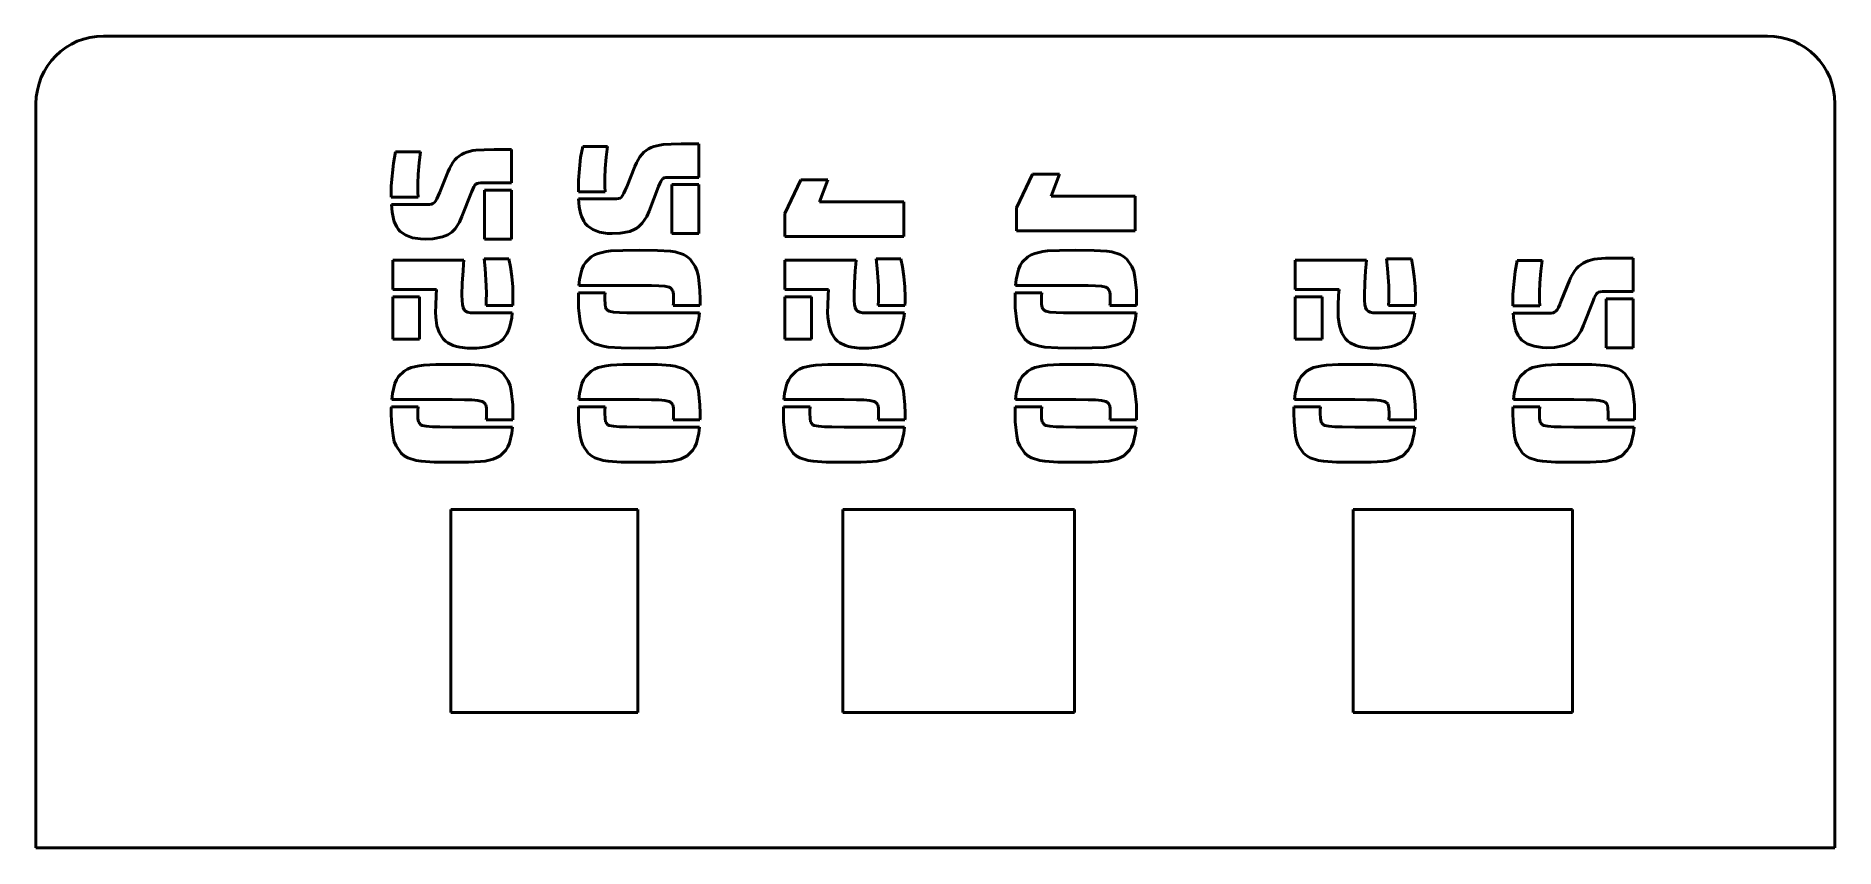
# Model space of a CAD drawing. Header units: millimetres. Extents: x 0 to 266, y 0 to 120.
import ezdxf

# ---------------------------------------------------------------- set-up
doc = ezdxf.new("R2010")
doc.units = ezdxf.units.MM
doc.layers.get('0').update_dxf_attribs({"lineweight": 50})

msp = doc.modelspace()

# ---------------------------------------------------------------- linework, layer by layer
for p, q in [((10, 120), (256.04, 120)), ((0, 0), (0, 110)), ((266.04, 110), (266.04, 0)), ((91.36, 103.66), (92.24, 103.88)), ((92.24, 103.88), (92.74, 103.95)), ((92.74, 103.95), (93.92, 104.02)), ((93.92, 104.02), (95.42, 104.05)), ((95.42, 104.05), (98, 104.05)), ((98, 104.05), (98, 99.11)), ((52.55, 97.88), (52.87, 101.23)), ((52.87, 101.23), (53.18, 102.87)), ((53.18, 102.87), (56.86, 102.87)), ((56.66, 101.28), (56.51, 99.59)), ((56.86, 102.87), (56.66, 101.28)), ((61.14, 100.44), (61.66, 101.33)), ((61.66, 101.33), (61.94, 101.68)), ((61.94, 101.68), (62.24, 101.99)), ((62.24, 101.99), (62.93, 102.49)), ((62.93, 102.49), (63.31, 102.69)), ((63.31, 102.69), (63.7, 102.84)), ((63.7, 102.84), (64.58, 103.06)), ((64.58, 103.06), (65.07, 103.13)), ((65.07, 103.13), (66.26, 103.2)), ((66.26, 103.2), (67.76, 103.23)), ((67.76, 103.23), (70.34, 103.23)), ((70.34, 103.23), (70.34, 98.29)), ((80.22, 98.7), (80.54, 102.05)), ((80.54, 102.05), (80.85, 103.69)), ((80.85, 103.69), (84.53, 103.69)), ((84.32, 102.1), (84.17, 100.41)), ((84.53, 103.69), (84.32, 102.1)), ((88.57, 100.72), (88.8, 101.26)), ((88.8, 101.26), (89.32, 102.14)), ((89.32, 102.14), (89.6, 102.5)), ((89.6, 102.5), (89.91, 102.81)), ((89.91, 102.81), (90.59, 103.31)), ((90.59, 103.31), (90.97, 103.51)), ((90.97, 103.51), (91.36, 103.66)), ((56.51, 99.59), (56.46, 98.19)), ((59.7, 96.91), (60.9, 99.9)), ((60.9, 99.9), (61.14, 100.44)), ((80.21, 96.99), (80.22, 98.7)), ((84.17, 100.41), (84.12, 99.01)), ((84.12, 99.01), (84.14, 97.74)), ((87.37, 97.73), (88.57, 100.72)), ((92.4, 98.51), (92.24, 98.18)), ((92.56, 98.76), (92.4, 98.51)), ((92.71, 98.93), (92.56, 98.76)), ((92.89, 99.03), (92.71, 98.93)), ((93.12, 99.09), (92.89, 99.03)), ((93.46, 99.11), (93.12, 99.09)), ((93.96, 99.11), (93.46, 99.11)), ((98, 99.11), (93.96, 99.11)), ((110.73, 93.79), (113.11, 98.75)), ((113.11, 98.75), (117.1, 98.75)), ((117.1, 98.75), (115.87, 95.5)), ((144.98, 94.61), (147.36, 99.57)), ((147.36, 99.57), (151.34, 99.57)), ((151.34, 99.57), (150.12, 96.32)), ((52.54, 96.17), (52.55, 97.88)), ((56.53, 96.17), (52.54, 96.17)), ((56.46, 98.19), (56.48, 96.92)), ((56.48, 96.92), (56.53, 96.17)), ((59.09, 95.6), (59.28, 95.94)), ((59.28, 95.94), (59.48, 96.39)), ((59.48, 96.39), (59.7, 96.91)), ((64.41, 96.94), (63, 93.31)), ((64.58, 97.36), (64.41, 96.94)), ((64.74, 97.69), (64.58, 97.36)), ((64.89, 97.94), (64.74, 97.69)), ((65.05, 98.11), (64.89, 97.94)), ((65.23, 98.22), (65.05, 98.11)), ((65.46, 98.27), (65.23, 98.22)), ((65.8, 98.29), (65.46, 98.27)), ((66.3, 98.29), (65.8, 98.29)), ((70.34, 98.29), (66.3, 98.29)), ((66.35, 89.98), (66.35, 97.22)), ((66.35, 97.22), (70.34, 97.22)), ((70.34, 97.22), (70.34, 89.98)), ((84.19, 96.99), (80.21, 96.99)), ((80.34, 94.77), (80.23, 95.92)), ((80.23, 95.92), (85.45, 95.92)), ((84.14, 97.74), (84.19, 96.99)), ((85.45, 95.92), (85.85, 95.93)), ((85.85, 95.93), (86.15, 95.97)), ((86.15, 95.97), (86.38, 96.05)), ((86.38, 96.05), (86.57, 96.2)), ((86.57, 96.2), (86.75, 96.41)), ((86.75, 96.41), (86.94, 96.76)), ((86.94, 96.76), (87.15, 97.21)), ((87.15, 97.21), (87.37, 97.73)), ((92.07, 97.76), (90.66, 94.13)), ((92.24, 98.18), (92.07, 97.76)), ((94.01, 90.8), (94.01, 98.04)), ((94.01, 98.04), (98, 98.04)), ((98, 98.04), (98, 90.8)), ((150.12, 96.32), (162.57, 96.32)), ((162.57, 96.32), (162.57, 91.21)), ((52.68, 93.96), (52.57, 95.1)), ((52.57, 95.1), (57.79, 95.1)), ((52.86, 92.99), (52.68, 93.96)), ((57.79, 95.1), (58.19, 95.11)), ((58.19, 95.11), (58.49, 95.15)), ((58.49, 95.15), (58.71, 95.23)), ((58.71, 95.23), (58.91, 95.38)), ((58.91, 95.38), (59.09, 95.6)), ((63, 93.31), (62.65, 92.5)), ((80.53, 93.81), (80.34, 94.77)), ((80.65, 93.38), (80.53, 93.81)), ((81, 92.62), (80.65, 93.38)), ((90.31, 93.32), (89.66, 92.33)), ((90.66, 94.13), (90.31, 93.32)), ((110.73, 90.39), (110.73, 93.79)), ((115.87, 95.5), (128.32, 95.5)), ((128.32, 95.5), (128.32, 90.39)), ((144.98, 91.21), (144.98, 94.61)), ((52.99, 92.56), (52.86, 92.99)), ((53.34, 91.8), (52.99, 92.56)), ((53.57, 91.47), (53.34, 91.8)), ((53.88, 91.12), (53.57, 91.47)), ((54.67, 90.56), (53.88, 91.12)), ((55.66, 90.19), (54.67, 90.56)), ((60.89, 90.61), (60.13, 90.3)), ((61.21, 90.8), (60.89, 90.61)), ((61.49, 91.01), (61.21, 90.8)), ((62, 91.51), (61.49, 91.01)), ((62.65, 92.5), (62, 91.51)), ((81.23, 92.28), (81, 92.62)), ((81.54, 91.94), (81.23, 92.28)), ((82.33, 91.38), (81.54, 91.94)), ((83.33, 91.01), (82.33, 91.38)), ((84.54, 90.83), (83.33, 91.01)), ((85.22, 90.8), (84.54, 90.83)), ((86.37, 90.85), (85.22, 90.8)), ((87.8, 91.12), (86.37, 90.85)), ((88.55, 91.43), (87.8, 91.12)), ((88.87, 91.62), (88.55, 91.43)), ((89.15, 91.83), (88.87, 91.62)), ((89.66, 92.33), (89.15, 91.83)), ((98, 90.8), (94.01, 90.8)), ((162.57, 91.21), (144.98, 91.21)), ((56.87, 90.01), (55.66, 90.19)), ((57.55, 89.98), (56.87, 90.01)), ((58.7, 90.03), (57.55, 89.98)), ((60.13, 90.3), (58.7, 90.03)), ((70.34, 89.98), (66.35, 89.98)), ((82.61, 87.65), (83.12, 87.86)), ((83.12, 87.86), (84.33, 88.15)), ((84.33, 88.15), (85.01, 88.23)), ((85.01, 88.23), (86.78, 88.32)), ((86.78, 88.32), (89.2, 88.35)), ((89.2, 88.35), (91.9, 88.31)), ((91.9, 88.31), (93.81, 88.19)), ((93.81, 88.19), (94.53, 88.09)), ((94.53, 88.09), (95.76, 87.69)), ((128.32, 90.39), (110.73, 90.39)), ((147.18, 87.65), (147.69, 87.86)), ((147.69, 87.86), (148.89, 88.15)), ((148.89, 88.15), (149.58, 88.23)), ((149.58, 88.23), (151.35, 88.32)), ((151.35, 88.32), (153.77, 88.35)), ((153.77, 88.35), (156.47, 88.31)), ((156.47, 88.31), (158.38, 88.19)), ((158.38, 88.19), (159.1, 88.09)), ((159.1, 88.09), (160.32, 87.69)), ((52.75, 82.54), (52.75, 86.86)), ((52.75, 86.86), (63.28, 86.86)), ((63.16, 85.3), (63.04, 83.46)), ((63.24, 86.29), (63.16, 85.3)), ((63.28, 86.86), (63.24, 86.29)), ((66.42, 85.64), (66.27, 87.07)), ((66.27, 87.07), (69.93, 87.07)), ((66.59, 83.09), (66.42, 85.64)), ((69.93, 87.07), (70.17, 85.88)), ((70.17, 85.88), (70.36, 84.47)), ((80.38, 84.02), (80.74, 85.5)), ((80.74, 85.5), (80.99, 86.08)), ((80.99, 86.08), (81.29, 86.58)), ((81.29, 86.58), (82.1, 87.36)), ((82.1, 87.36), (82.61, 87.65)), ((95.76, 87.69), (96.26, 87.4)), ((96.26, 87.4), (96.75, 87.01)), ((96.75, 87.01), (97.5, 85.93)), ((97.5, 85.93), (97.76, 85.24)), ((97.76, 85.24), (97.95, 84.43)), ((110.73, 82.54), (110.73, 86.86)), ((110.73, 86.86), (121.27, 86.86)), ((121.14, 85.3), (121.02, 83.46)), ((121.22, 86.29), (121.14, 85.3)), ((121.27, 86.86), (121.22, 86.29)), ((124.4, 85.64), (124.25, 87.07)), ((124.25, 87.07), (127.91, 87.07)), ((124.57, 83.09), (124.4, 85.64)), ((127.91, 87.07), (128.15, 85.88)), ((128.15, 85.88), (128.35, 84.47)), ((144.95, 84.02), (145.3, 85.5)), ((145.3, 85.5), (145.56, 86.08)), ((145.56, 86.08), (145.86, 86.58)), ((145.86, 86.58), (146.67, 87.36)), ((146.67, 87.36), (147.18, 87.65)), ((160.32, 87.69), (160.83, 87.4)), ((160.83, 87.4), (161.32, 87.01)), ((161.32, 87.01), (162.07, 85.93)), ((162.07, 85.93), (162.33, 85.24)), ((162.33, 85.24), (162.52, 84.43)), ((186.21, 82.54), (186.21, 86.86)), ((186.21, 86.86), (196.75, 86.86)), ((196.62, 85.3), (196.5, 83.46)), ((196.7, 86.29), (196.62, 85.3)), ((196.75, 86.86), (196.7, 86.29)), ((199.88, 85.64), (199.74, 87.07)), ((199.74, 87.07), (203.4, 87.07)), ((200.05, 83.09), (199.88, 85.64)), ((203.4, 87.07), (203.63, 85.88)), ((203.63, 85.88), (203.83, 84.47)), ((218.42, 81.83), (218.74, 85.18)), ((218.74, 85.18), (219.05, 86.81)), ((219.05, 86.81), (222.73, 86.81)), ((222.52, 85.23), (222.37, 83.53)), ((222.73, 86.81), (222.52, 85.23)), ((227, 84.38), (227.52, 85.27)), ((227.52, 85.27), (227.8, 85.62)), ((227.8, 85.62), (228.11, 85.93)), ((228.11, 85.93), (228.79, 86.44)), ((228.79, 86.44), (229.17, 86.64)), ((229.17, 86.64), (229.56, 86.79)), ((229.56, 86.79), (230.44, 87)), ((230.44, 87), (230.94, 87.07)), ((230.94, 87.07), (232.12, 87.15)), ((232.12, 87.15), (233.62, 87.17)), ((233.62, 87.17), (236.2, 87.17)), ((236.2, 87.17), (236.2, 82.24)), ((59.24, 82.54), (52.75, 82.54)), ((59.16, 81.7), (59.24, 82.54)), ((63.04, 83.46), (63, 81.72)), ((66.61, 81.95), (66.59, 83.09)), ((70.36, 84.47), (70.5, 82.94)), ((70.5, 82.94), (70.54, 81.39)), ((80.28, 83.13), (80.38, 84.02)), ((89.2, 83.13), (80.28, 83.13)), ((91.03, 83.12), (89.2, 83.13)), ((92.1, 83.1), (91.03, 83.12)), ((92.99, 83.02), (92.1, 83.1)), ((93.63, 82.88), (92.99, 83.02)), ((93.83, 82.77), (93.63, 82.88)), ((94.1, 82.51), (93.83, 82.77)), ((94.18, 82.34), (94.1, 82.51)), ((97.95, 84.43), (98.18, 82.37)), ((117.22, 82.54), (110.73, 82.54)), ((117.15, 81.7), (117.22, 82.54)), ((121.02, 83.46), (120.98, 81.72)), ((124.59, 81.95), (124.57, 83.09)), ((128.35, 84.47), (128.48, 82.94)), ((128.48, 82.94), (128.52, 81.39)), ((144.85, 83.13), (144.95, 84.02)), ((153.77, 83.13), (144.85, 83.13)), ((155.6, 83.12), (153.77, 83.13)), ((156.67, 83.1), (155.6, 83.12)), ((157.56, 83.02), (156.67, 83.1)), ((158.2, 82.88), (157.56, 83.02)), ((158.4, 82.78), (158.2, 82.88)), ((158.67, 82.51), (158.4, 82.78)), ((158.75, 82.34), (158.67, 82.51)), ((162.52, 84.43), (162.75, 82.37)), ((192.71, 82.54), (186.21, 82.54)), ((192.63, 81.7), (192.71, 82.54)), ((196.5, 83.46), (196.46, 81.72)), ((200.07, 81.95), (200.05, 83.09)), ((203.83, 84.47), (203.96, 82.94)), ((203.96, 82.94), (204.01, 81.39)), ((222.37, 83.53), (222.32, 82.13)), ((225.57, 80.85), (226.77, 83.85)), ((226.77, 83.85), (227, 84.38)), ((52.75, 75.18), (52.75, 81.47)), ((52.75, 81.47), (56.71, 81.47)), ((56.71, 81.47), (56.71, 75.18)), ((59.09, 79.19), (59.11, 80.19)), ((59.11, 80.19), (59.16, 81.7)), ((63, 81.72), (63.02, 80.91)), ((63.02, 80.91), (63.06, 80.32)), ((63.06, 80.32), (63.16, 79.88)), ((63.16, 79.88), (63.31, 79.55)), ((66.56, 80.16), (66.59, 80.9)), ((70.52, 80.16), (66.56, 80.16)), ((66.59, 80.9), (66.61, 81.95)), ((70.54, 80.67), (70.52, 80.16)), ((70.54, 81.39), (70.54, 80.67)), ((80.21, 81.86), (80.23, 82.06)), ((80.21, 81.6), (80.21, 81.86)), ((80.21, 81.11), (80.21, 81.6)), ((80.24, 79.84), (80.21, 81.11)), ((80.23, 82.06), (84.17, 82.06)), ((80.46, 77.77), (80.24, 79.84)), ((84.13, 81.54), (84.12, 81.11)), ((84.12, 81.11), (84.15, 80.36)), ((84.17, 82.06), (84.13, 81.54)), ((84.15, 80.36), (84.23, 79.87)), ((84.23, 79.87), (84.31, 79.7)), ((94.27, 81.85), (94.18, 82.34)), ((94.24, 80.16), (94.28, 80.4)), ((98.18, 80.16), (94.24, 80.16)), ((94.29, 81.11), (94.27, 81.85)), ((94.28, 80.4), (94.29, 80.6)), ((94.29, 80.6), (94.29, 81.11)), ((98.18, 82.37), (98.21, 81.11)), ((98.2, 80.36), (98.18, 80.16)), ((98.21, 80.62), (98.2, 80.36)), ((98.21, 81.11), (98.21, 80.62)), ((110.73, 75.18), (110.73, 81.47)), ((110.73, 81.47), (114.69, 81.47)), ((114.69, 81.47), (114.69, 75.18)), ((117.07, 79.19), (117.09, 80.19)), ((117.09, 80.19), (117.15, 81.7)), ((120.98, 81.72), (121, 80.91)), ((121, 80.91), (121.05, 80.32)), ((121.05, 80.32), (121.14, 79.88)), ((121.14, 79.88), (121.29, 79.55)), ((124.54, 80.16), (124.58, 80.9)), ((128.5, 80.16), (124.54, 80.16)), ((124.58, 80.9), (124.59, 81.95)), ((128.52, 80.67), (128.5, 80.16)), ((128.52, 81.39), (128.52, 80.67)), ((144.78, 81.86), (144.8, 82.06)), ((144.78, 81.6), (144.78, 81.86)), ((144.78, 81.11), (144.78, 81.6)), ((144.8, 79.84), (144.78, 81.11)), ((144.8, 82.06), (148.74, 82.06)), ((145.03, 77.77), (144.8, 79.84)), ((148.7, 81.54), (148.69, 81.11)), ((148.69, 81.11), (148.72, 80.36)), ((148.74, 82.06), (148.7, 81.54)), ((148.72, 80.36), (148.8, 79.87)), ((148.8, 79.87), (148.88, 79.7)), ((158.83, 81.85), (158.75, 82.34)), ((158.81, 80.16), (158.85, 80.4)), ((162.75, 80.16), (158.81, 80.16)), ((158.86, 81.11), (158.83, 81.85)), ((158.85, 80.4), (158.86, 80.6)), ((158.86, 80.6), (158.86, 81.11)), ((162.75, 82.37), (162.77, 81.11)), ((162.77, 80.36), (162.75, 80.16)), ((162.77, 81.11), (162.77, 80.62)), ((162.77, 80.62), (162.77, 80.36)), ((186.21, 75.18), (186.21, 81.47)), ((186.21, 81.47), (190.18, 81.47)), ((190.18, 81.47), (190.18, 75.18)), ((192.55, 79.19), (192.57, 80.19)), ((192.57, 80.19), (192.63, 81.7)), ((196.46, 81.72), (196.48, 80.91)), ((196.48, 80.91), (196.53, 80.32)), ((196.53, 80.32), (196.62, 79.88)), ((196.62, 79.88), (196.77, 79.55)), ((200.02, 80.16), (200.06, 80.9)), ((203.98, 80.16), (200.02, 80.16)), ((200.06, 80.9), (200.07, 81.95)), ((204, 80.67), (203.98, 80.16)), ((204.01, 81.39), (204, 80.67)), ((218.41, 80.12), (218.42, 81.83)), ((222.4, 80.12), (218.41, 80.12)), ((222.32, 82.13), (222.34, 80.86)), ((222.34, 80.86), (222.4, 80.12)), ((224.96, 79.54), (225.14, 79.89)), ((225.14, 79.89), (225.35, 80.33)), ((225.35, 80.33), (225.57, 80.85)), ((230.27, 80.88), (228.86, 77.25)), ((230.44, 81.3), (230.27, 80.88)), ((230.6, 81.64), (230.44, 81.3)), ((230.76, 81.89), (230.6, 81.64)), ((230.91, 82.06), (230.76, 81.89)), ((231.09, 82.16), (230.91, 82.06)), ((231.32, 82.21), (231.09, 82.16)), ((231.66, 82.23), (231.32, 82.21)), ((232.16, 82.24), (231.66, 82.23)), ((236.2, 82.24), (232.16, 82.24)), ((232.21, 73.93), (232.21, 81.16)), ((232.21, 81.16), (236.2, 81.16)), ((236.2, 81.16), (236.2, 73.93)), ((59.11, 78.46), (59.09, 79.19)), ((59.29, 77.16), (59.11, 78.46)), ((59.66, 76.09), (59.29, 77.16)), ((63.31, 79.55), (63.53, 79.32)), ((63.53, 79.32), (63.83, 79.18)), ((63.83, 79.18), (64.26, 79.11)), ((64.26, 79.11), (64.84, 79.09)), ((64.84, 79.09), (70.44, 79.09)), ((70.35, 78.34), (70.06, 77.05)), ((70.44, 79.09), (70.35, 78.34)), ((80.66, 76.97), (80.46, 77.77)), ((84.31, 79.7), (84.58, 79.42)), ((84.58, 79.42), (84.78, 79.32)), ((84.78, 79.32), (85.38, 79.19)), ((85.38, 79.19), (86.29, 79.12)), ((86.29, 79.12), (87.37, 79.1)), ((87.37, 79.1), (89.2, 79.09)), ((89.2, 79.09), (98.13, 79.09)), ((98.03, 78.2), (97.68, 76.72)), ((98.13, 79.09), (98.03, 78.2)), ((117.09, 78.46), (117.07, 79.19)), ((117.28, 77.16), (117.09, 78.46)), ((117.64, 76.09), (117.28, 77.16)), ((121.29, 79.55), (121.51, 79.32)), ((121.51, 79.32), (121.82, 79.18)), ((121.82, 79.18), (122.24, 79.11)), ((122.24, 79.11), (122.82, 79.09)), ((122.82, 79.09), (128.42, 79.09)), ((128.33, 78.34), (128.04, 77.05)), ((128.42, 79.09), (128.33, 78.34)), ((145.22, 76.97), (145.03, 77.77)), ((148.88, 79.7), (149.15, 79.42)), ((149.15, 79.42), (149.35, 79.32)), ((149.35, 79.32), (149.95, 79.19)), ((149.95, 79.19), (150.86, 79.12)), ((150.86, 79.12), (151.93, 79.1)), ((151.93, 79.1), (153.77, 79.09)), ((153.77, 79.09), (162.7, 79.09)), ((162.6, 78.2), (162.25, 76.72)), ((162.7, 79.09), (162.6, 78.2)), ((192.58, 78.46), (192.55, 79.19)), ((192.76, 77.16), (192.58, 78.46)), ((193.12, 76.09), (192.76, 77.16)), ((196.77, 79.55), (196.99, 79.32)), ((196.99, 79.32), (197.3, 79.18)), ((197.3, 79.18), (197.72, 79.11)), ((197.72, 79.11), (198.31, 79.09)), ((198.31, 79.09), (203.91, 79.09)), ((203.81, 78.34), (203.53, 77.05)), ((203.91, 79.09), (203.81, 78.34)), ((218.54, 77.9), (218.43, 79.04)), ((218.43, 79.04), (223.65, 79.04)), ((218.73, 76.93), (218.54, 77.9)), ((223.65, 79.04), (224.06, 79.05)), ((224.06, 79.05), (224.35, 79.09)), ((224.35, 79.09), (224.58, 79.18)), ((224.58, 79.18), (224.77, 79.32)), ((224.77, 79.32), (224.96, 79.54)), ((228.86, 77.25), (228.51, 76.44)), ((56.71, 75.18), (52.75, 75.18)), ((60.21, 75.24), (59.66, 76.09)), ((60.55, 74.9), (60.21, 75.24)), ((60.9, 74.64), (60.55, 74.9)), ((61.71, 74.24), (60.9, 74.64)), ((68.35, 74.64), (67.48, 74.24)), ((68.73, 74.9), (68.35, 74.64)), ((69.07, 75.21), (68.73, 74.9)), ((69.64, 76.01), (69.07, 75.21)), ((69.87, 76.5), (69.64, 76.01)), ((70.06, 77.05), (69.87, 76.5)), ((80.92, 76.29), (80.66, 76.97)), ((81.65, 75.21), (80.92, 76.29)), ((82.13, 74.82), (81.65, 75.21)), ((82.63, 74.53), (82.13, 74.82)), ((83.87, 74.14), (82.63, 74.53)), ((95.8, 74.57), (95.29, 74.36)), ((96.31, 74.86), (95.8, 74.57)), ((97.12, 75.64), (96.31, 74.86)), ((97.43, 76.14), (97.12, 75.64)), ((97.68, 76.72), (97.43, 76.14)), ((114.69, 75.18), (110.73, 75.18)), ((118.19, 75.24), (117.64, 76.09)), ((118.53, 74.9), (118.19, 75.24)), ((118.88, 74.64), (118.53, 74.9)), ((119.69, 74.24), (118.88, 74.64)), ((126.33, 74.64), (125.47, 74.24)), ((126.71, 74.9), (126.33, 74.64)), ((127.05, 75.21), (126.71, 74.9)), ((127.62, 76.01), (127.05, 75.21)), ((127.85, 76.5), (127.62, 76.01)), ((128.04, 77.05), (127.85, 76.5)), ((145.48, 76.29), (145.22, 76.97)), ((146.22, 75.21), (145.48, 76.29)), ((146.69, 74.82), (146.22, 75.21)), ((147.2, 74.53), (146.69, 74.82)), ((148.44, 74.14), (147.2, 74.53)), ((160.37, 74.57), (159.86, 74.36)), ((160.88, 74.86), (160.37, 74.57)), ((161.69, 75.64), (160.88, 74.86)), ((161.99, 76.14), (161.69, 75.64)), ((162.25, 76.72), (161.99, 76.14)), ((190.18, 75.18), (186.21, 75.18)), ((193.67, 75.24), (193.12, 76.09)), ((194.01, 74.9), (193.67, 75.24)), ((194.36, 74.64), (194.01, 74.9)), ((195.17, 74.24), (194.36, 74.64)), ((201.82, 74.64), (200.95, 74.24)), ((202.19, 74.9), (201.82, 74.64)), ((202.53, 75.21), (202.19, 74.9)), ((203.1, 76.01), (202.53, 75.21)), ((203.33, 76.5), (203.1, 76.01)), ((203.53, 77.05), (203.33, 76.5)), ((218.85, 76.5), (218.73, 76.93)), ((219.2, 75.74), (218.85, 76.5)), ((219.43, 75.41), (219.2, 75.74)), ((219.74, 75.06), (219.43, 75.41)), ((220.53, 74.51), (219.74, 75.06)), ((221.53, 74.14), (220.53, 74.51)), ((226.75, 74.55), (226, 74.25)), ((227.07, 74.75), (226.75, 74.55)), ((227.35, 74.95), (227.07, 74.75)), ((227.86, 75.46), (227.35, 74.95)), ((228.51, 76.44), (227.86, 75.46)), ((62.17, 74.11), (61.71, 74.24)), ((62.67, 74.01), (62.17, 74.11)), ((63.82, 73.89), (62.67, 74.01)), ((64.46, 73.88), (63.82, 73.89)), ((65.18, 73.89), (64.46, 73.88)), ((66.45, 74.01), (65.18, 73.89)), ((66.99, 74.11), (66.45, 74.01)), ((67.48, 74.24), (66.99, 74.11)), ((84.6, 74.03), (83.87, 74.14)), ((86.52, 73.91), (84.6, 74.03)), ((89.2, 73.88), (86.52, 73.91)), ((91.64, 73.9), (89.2, 73.88)), ((93.4, 73.99), (91.64, 73.9)), ((94.09, 74.07), (93.4, 73.99)), ((95.29, 74.36), (94.09, 74.07)), ((120.15, 74.11), (119.69, 74.24)), ((120.65, 74.01), (120.15, 74.11)), ((121.8, 73.89), (120.65, 74.01)), ((122.44, 73.88), (121.8, 73.89)), ((123.17, 73.89), (122.44, 73.88)), ((124.43, 74.01), (123.17, 73.89)), ((124.97, 74.11), (124.43, 74.01)), ((125.47, 74.24), (124.97, 74.11)), ((149.17, 74.03), (148.44, 74.14)), ((151.09, 73.91), (149.17, 74.03)), ((153.77, 73.88), (151.09, 73.91)), ((156.2, 73.9), (153.77, 73.88)), ((157.97, 73.99), (156.2, 73.9)), ((158.65, 74.07), (157.97, 73.99)), ((159.86, 74.36), (158.65, 74.07)), ((195.63, 74.11), (195.17, 74.24)), ((196.14, 74.01), (195.63, 74.11)), ((197.28, 73.89), (196.14, 74.01)), ((197.92, 73.88), (197.28, 73.89)), ((198.65, 73.89), (197.92, 73.88)), ((199.91, 74.01), (198.65, 73.89)), ((200.46, 74.11), (199.91, 74.01)), ((200.95, 74.24), (200.46, 74.11)), ((222.74, 73.95), (221.53, 74.14)), ((223.42, 73.93), (222.74, 73.95)), ((224.57, 73.98), (223.42, 73.93)), ((226, 74.25), (224.57, 73.98)), ((236.2, 73.93), (232.21, 73.93)), ((53.07, 68.63), (53.32, 69.21)), ((53.32, 69.21), (53.63, 69.7)), ((53.63, 69.7), (54.44, 70.49)), ((54.44, 70.49), (54.95, 70.78)), ((54.95, 70.78), (55.46, 70.99)), ((55.46, 70.99), (56.66, 71.28)), ((56.66, 71.28), (57.35, 71.36)), ((57.35, 71.36), (59.11, 71.44)), ((59.11, 71.44), (61.54, 71.47)), ((61.54, 71.47), (64.24, 71.43)), ((64.24, 71.43), (66.15, 71.32)), ((66.15, 71.32), (66.87, 71.21)), ((66.87, 71.21), (68.09, 70.81)), ((68.09, 70.81), (68.6, 70.52)), ((68.6, 70.52), (69.09, 70.13)), ((69.09, 70.13), (69.83, 69.05)), ((80.74, 68.63), (80.99, 69.21)), ((80.99, 69.21), (81.29, 69.7)), ((81.29, 69.7), (82.1, 70.49)), ((82.1, 70.49), (82.61, 70.78)), ((82.61, 70.78), (83.12, 70.99)), ((83.12, 70.99), (84.33, 71.28)), ((84.33, 71.28), (85.01, 71.36)), ((85.01, 71.36), (86.78, 71.44)), ((86.78, 71.44), (89.2, 71.47)), ((89.2, 71.47), (91.9, 71.43)), ((91.9, 71.43), (93.81, 71.32)), ((93.81, 71.32), (94.53, 71.21)), ((94.53, 71.21), (95.76, 70.81)), ((95.76, 70.81), (96.26, 70.52)), ((96.26, 70.52), (96.75, 70.13)), ((96.75, 70.13), (97.5, 69.05)), ((111.06, 68.63), (111.31, 69.21)), ((111.31, 69.21), (111.61, 69.7)), ((111.61, 69.7), (112.42, 70.49)), ((112.42, 70.49), (112.93, 70.78)), ((112.93, 70.78), (113.44, 70.99)), ((113.44, 70.99), (114.65, 71.28)), ((114.65, 71.28), (115.33, 71.36)), ((115.33, 71.36), (117.1, 71.44)), ((117.1, 71.44), (119.52, 71.47)), ((119.52, 71.47), (122.22, 71.43)), ((122.22, 71.43), (124.13, 71.32)), ((124.13, 71.32), (124.85, 71.21)), ((124.85, 71.21), (126.07, 70.81)), ((126.07, 70.81), (126.58, 70.52)), ((126.58, 70.52), (127.07, 70.13)), ((127.07, 70.13), (127.82, 69.05)), ((145.3, 68.63), (145.56, 69.21)), ((145.56, 69.21), (145.86, 69.7)), ((145.86, 69.7), (146.67, 70.49)), ((146.67, 70.49), (147.18, 70.78)), ((147.18, 70.78), (147.69, 70.99)), ((147.69, 70.99), (148.89, 71.28)), ((148.89, 71.28), (149.58, 71.36)), ((149.58, 71.36), (151.35, 71.44)), ((151.35, 71.44), (153.77, 71.47)), ((153.77, 71.47), (156.47, 71.43)), ((156.47, 71.43), (158.38, 71.32)), ((158.38, 71.32), (159.1, 71.21)), ((159.1, 71.21), (160.32, 70.81)), ((160.32, 70.81), (160.83, 70.52)), ((160.83, 70.52), (161.32, 70.13)), ((161.32, 70.13), (162.07, 69.05)), ((186.54, 68.63), (186.79, 69.21)), ((186.79, 69.21), (187.1, 69.7)), ((187.1, 69.7), (187.91, 70.49)), ((187.91, 70.49), (188.41, 70.78)), ((188.41, 70.78), (188.93, 70.99)), ((188.93, 70.99), (190.13, 71.28)), ((190.13, 71.28), (190.82, 71.36)), ((190.82, 71.36), (192.58, 71.44)), ((192.58, 71.44), (195.01, 71.47)), ((195.01, 71.47), (197.71, 71.43)), ((197.71, 71.43), (199.61, 71.32)), ((199.61, 71.32), (200.33, 71.21)), ((200.33, 71.21), (201.56, 70.81)), ((201.56, 70.81), (202.07, 70.52)), ((202.07, 70.52), (202.55, 70.13)), ((202.55, 70.13), (203.3, 69.05)), ((218.94, 68.63), (219.19, 69.21)), ((219.19, 69.21), (219.49, 69.7)), ((219.49, 69.7), (220.3, 70.49)), ((220.3, 70.49), (220.81, 70.78)), ((220.81, 70.78), (221.32, 70.99)), ((221.32, 70.99), (222.53, 71.28)), ((222.53, 71.28), (223.21, 71.36)), ((223.21, 71.36), (224.98, 71.44)), ((224.98, 71.44), (227.41, 71.47)), ((227.41, 71.47), (230.1, 71.43)), ((230.1, 71.43), (232.01, 71.32)), ((232.01, 71.32), (232.73, 71.21)), ((232.73, 71.21), (233.96, 70.81)), ((233.96, 70.81), (234.46, 70.52)), ((234.46, 70.52), (234.95, 70.13)), ((234.95, 70.13), (235.7, 69.05)), ((52.62, 66.26), (52.72, 67.15)), ((52.72, 67.15), (53.07, 68.63)), ((69.83, 69.05), (70.1, 68.37)), ((70.1, 68.37), (70.29, 67.56)), ((70.29, 67.56), (70.51, 65.49)), ((80.28, 66.26), (80.38, 67.15)), ((80.38, 67.15), (80.74, 68.63)), ((97.5, 69.05), (97.76, 68.37)), ((97.76, 68.37), (97.95, 67.56)), ((97.95, 67.56), (98.18, 65.49)), ((110.6, 66.26), (110.7, 67.15)), ((110.7, 67.15), (111.06, 68.63)), ((127.82, 69.05), (128.08, 68.37)), ((128.08, 68.37), (128.27, 67.56)), ((128.27, 67.56), (128.5, 65.49)), ((144.85, 66.26), (144.95, 67.15)), ((144.95, 67.15), (145.3, 68.63)), ((162.07, 69.05), (162.33, 68.37)), ((162.33, 68.37), (162.52, 67.56)), ((162.52, 67.56), (162.75, 65.49)), ((186.09, 66.26), (186.19, 67.15)), ((186.19, 67.15), (186.54, 68.63)), ((203.3, 69.05), (203.56, 68.37)), ((203.56, 68.37), (203.76, 67.56)), ((203.76, 67.56), (203.98, 65.49)), ((218.48, 66.26), (218.59, 67.15)), ((218.59, 67.15), (218.94, 68.63)), ((235.7, 69.05), (235.96, 68.37)), ((235.96, 68.37), (236.15, 67.56)), ((236.15, 67.56), (236.38, 65.49)), ((52.54, 64.72), (52.55, 64.99)), ((52.54, 64.24), (52.54, 64.72)), ((52.57, 62.97), (52.54, 64.24)), ((52.55, 64.99), (52.57, 65.18)), ((52.57, 65.18), (56.51, 65.18)), ((61.54, 66.26), (52.62, 66.26)), ((56.47, 64.66), (56.46, 64.24)), ((56.46, 64.24), (56.48, 63.49)), ((56.51, 65.18), (56.47, 64.66)), ((63.37, 66.25), (61.54, 66.26)), ((64.43, 66.23), (63.37, 66.25)), ((65.33, 66.15), (64.43, 66.23)), ((65.97, 66), (65.33, 66.15)), ((66.16, 65.9), (65.97, 66)), ((66.44, 65.63), (66.16, 65.9)), ((66.52, 65.47), (66.44, 65.63)), ((66.6, 64.98), (66.52, 65.47)), ((66.63, 64.24), (66.6, 64.98)), ((66.63, 63.72), (66.63, 64.24)), ((70.51, 65.49), (70.54, 64.24)), ((70.54, 64.24), (70.54, 63.75)), ((80.21, 64.99), (80.23, 65.18)), ((80.21, 64.72), (80.21, 64.99)), ((80.21, 64.24), (80.21, 64.72)), ((80.24, 62.97), (80.21, 64.24)), ((80.23, 65.18), (84.17, 65.18)), ((89.2, 66.26), (80.28, 66.26)), ((84.13, 64.66), (84.12, 64.24)), ((84.12, 64.24), (84.15, 63.49)), ((84.17, 65.18), (84.13, 64.66)), ((91.03, 66.25), (89.2, 66.26)), ((92.1, 66.23), (91.03, 66.25)), ((92.99, 66.15), (92.1, 66.23)), ((93.63, 66), (92.99, 66.15)), ((93.83, 65.9), (93.63, 66)), ((94.1, 65.63), (93.83, 65.9)), ((94.18, 65.47), (94.1, 65.63)), ((94.27, 64.98), (94.18, 65.47)), ((94.29, 64.24), (94.27, 64.98)), ((94.29, 63.72), (94.29, 64.24)), ((98.18, 65.49), (98.21, 64.24)), ((98.21, 64.24), (98.21, 63.75)), ((110.53, 64.99), (110.55, 65.18)), ((110.53, 64.72), (110.53, 64.99)), ((110.53, 64.24), (110.53, 64.72)), ((110.56, 62.97), (110.53, 64.24)), ((110.55, 65.18), (114.49, 65.18)), ((119.52, 66.26), (110.6, 66.26)), ((114.45, 64.66), (114.44, 64.24)), ((114.44, 64.24), (114.47, 63.49)), ((114.49, 65.18), (114.45, 64.66)), ((121.35, 66.25), (119.52, 66.26)), ((122.42, 66.23), (121.35, 66.25)), ((123.31, 66.15), (122.42, 66.23)), ((123.95, 66), (123.31, 66.15)), ((124.15, 65.9), (123.95, 66)), ((124.42, 65.63), (124.15, 65.9)), ((124.5, 65.47), (124.42, 65.63)), ((124.58, 64.98), (124.5, 65.47)), ((124.61, 64.24), (124.58, 64.98)), ((124.61, 63.72), (124.61, 64.24)), ((128.5, 65.49), (128.52, 64.24)), ((128.52, 64.24), (128.52, 63.75)), ((144.78, 64.99), (144.8, 65.18)), ((144.78, 64.72), (144.78, 64.99)), ((144.78, 64.24), (144.78, 64.72)), ((144.8, 62.97), (144.78, 64.24)), ((144.8, 65.18), (148.74, 65.18)), ((153.77, 66.26), (144.85, 66.26)), ((148.7, 64.66), (148.69, 64.24)), ((148.69, 64.24), (148.72, 63.49)), ((148.74, 65.18), (148.7, 64.66)), ((155.6, 66.25), (153.77, 66.26)), ((156.67, 66.23), (155.6, 66.25)), ((157.56, 66.15), (156.67, 66.23)), ((158.2, 66), (157.56, 66.15)), ((158.4, 65.9), (158.2, 66)), ((158.67, 65.63), (158.4, 65.9)), ((158.75, 65.47), (158.67, 65.63)), ((158.83, 64.98), (158.75, 65.47)), ((158.86, 64.24), (158.83, 64.98)), ((158.86, 63.72), (158.86, 64.24)), ((162.75, 65.49), (162.77, 64.24)), ((162.77, 64.24), (162.77, 63.75)), ((186.01, 64.72), (186.02, 64.99)), ((186.01, 64.24), (186.01, 64.72)), ((186.04, 62.97), (186.01, 64.24)), ((186.02, 64.99), (186.03, 65.18)), ((186.03, 65.18), (189.97, 65.18)), ((195.01, 66.26), (186.09, 66.26)), ((189.93, 64.66), (189.92, 64.24)), ((189.92, 64.24), (189.95, 63.49)), ((189.97, 65.18), (189.93, 64.66)), ((196.83, 66.25), (195.01, 66.26)), ((197.9, 66.23), (196.83, 66.25)), ((198.79, 66.15), (197.9, 66.23)), ((199.43, 66), (198.79, 66.15)), ((199.63, 65.9), (199.43, 66)), ((199.9, 65.63), (199.63, 65.9)), ((199.98, 65.47), (199.9, 65.63)), ((200.07, 64.98), (199.98, 65.47)), ((200.1, 64.24), (200.07, 64.98)), ((200.1, 63.72), (200.1, 64.24)), ((203.98, 65.49), (204.01, 64.24)), ((204.01, 64.24), (204.01, 63.75)), ((218.41, 64.99), (218.43, 65.18)), ((218.41, 64.72), (218.41, 64.99)), ((218.41, 64.24), (218.41, 64.72)), ((218.44, 62.97), (218.41, 64.24)), ((218.43, 65.18), (222.37, 65.18)), ((227.41, 66.26), (218.48, 66.26)), ((222.33, 64.66), (222.32, 64.24)), ((222.32, 64.24), (222.35, 63.49)), ((222.37, 65.18), (222.33, 64.66)), ((229.23, 66.25), (227.41, 66.26)), ((230.3, 66.23), (229.23, 66.25)), ((231.19, 66.15), (230.3, 66.23)), ((231.83, 66), (231.19, 66.15)), ((232.03, 65.9), (231.83, 66)), ((232.3, 65.63), (232.03, 65.9)), ((232.38, 65.47), (232.3, 65.63)), ((232.47, 64.98), (232.38, 65.47)), ((232.49, 64.24), (232.47, 64.98)), ((232.49, 63.72), (232.49, 64.24)), ((236.38, 65.49), (236.41, 64.24)), ((236.41, 64.24), (236.41, 63.75)), ((52.8, 60.9), (52.57, 62.97)), ((56.48, 63.49), (56.57, 63)), ((56.57, 63), (56.65, 62.82)), ((56.65, 62.82), (56.92, 62.55)), ((56.92, 62.55), (57.12, 62.45)), ((57.12, 62.45), (57.71, 62.32)), ((57.71, 62.32), (58.63, 62.24)), ((58.63, 62.24), (59.7, 62.22)), ((59.7, 62.22), (61.54, 62.21)), ((61.54, 62.21), (70.47, 62.21)), ((66.58, 63.29), (66.62, 63.52)), ((70.52, 63.29), (66.58, 63.29)), ((66.62, 63.52), (66.63, 63.72)), ((70.37, 61.32), (70.01, 59.85)), ((70.47, 62.21), (70.37, 61.32)), ((70.54, 63.48), (70.52, 63.29)), ((70.54, 63.75), (70.54, 63.48)), ((80.46, 60.9), (80.24, 62.97)), ((84.15, 63.49), (84.23, 63)), ((84.23, 63), (84.31, 62.82)), ((84.31, 62.82), (84.58, 62.55)), ((84.58, 62.55), (84.78, 62.45)), ((84.78, 62.45), (85.38, 62.32)), ((85.38, 62.32), (86.29, 62.24)), ((86.29, 62.24), (87.37, 62.22)), ((87.37, 62.22), (89.2, 62.21)), ((89.2, 62.21), (98.13, 62.21)), ((94.24, 63.29), (94.28, 63.52)), ((98.18, 63.29), (94.24, 63.29)), ((94.28, 63.52), (94.29, 63.72)), ((98.03, 61.32), (97.68, 59.85)), ((98.13, 62.21), (98.03, 61.32)), ((98.2, 63.48), (98.18, 63.29)), ((98.21, 63.75), (98.2, 63.48)), ((110.78, 60.9), (110.56, 62.97)), ((114.47, 63.49), (114.55, 63)), ((114.55, 63), (114.63, 62.82)), ((114.63, 62.82), (114.9, 62.55)), ((114.9, 62.55), (115.1, 62.45)), ((115.1, 62.45), (115.7, 62.32)), ((115.7, 62.32), (116.61, 62.24)), ((116.61, 62.24), (117.69, 62.22)), ((117.69, 62.22), (119.52, 62.21)), ((119.52, 62.21), (128.45, 62.21)), ((124.56, 63.29), (124.6, 63.52)), ((128.5, 63.29), (124.56, 63.29)), ((124.6, 63.52), (124.61, 63.72)), ((128.35, 61.32), (128, 59.85)), ((128.45, 62.21), (128.35, 61.32)), ((128.52, 63.48), (128.5, 63.29)), ((128.52, 63.75), (128.52, 63.48)), ((145.03, 60.9), (144.8, 62.97)), ((148.72, 63.49), (148.8, 63)), ((148.8, 63), (148.88, 62.82)), ((148.88, 62.82), (149.15, 62.55)), ((149.15, 62.55), (149.35, 62.45)), ((149.35, 62.45), (149.95, 62.32)), ((149.95, 62.32), (150.86, 62.24)), ((150.86, 62.24), (151.93, 62.22)), ((151.93, 62.22), (153.77, 62.21)), ((153.77, 62.21), (162.7, 62.21)), ((158.81, 63.29), (158.85, 63.52)), ((162.75, 63.29), (158.81, 63.29)), ((158.85, 63.52), (158.86, 63.72)), ((162.6, 61.32), (162.25, 59.85)), ((162.7, 62.21), (162.6, 61.32)), ((162.77, 63.48), (162.75, 63.29)), ((162.77, 63.75), (162.77, 63.48)), ((186.26, 60.9), (186.04, 62.97)), ((189.95, 63.49), (190.04, 63)), ((190.04, 63), (190.11, 62.82)), ((190.11, 62.82), (190.39, 62.55)), ((190.39, 62.55), (190.58, 62.45)), ((190.58, 62.45), (191.18, 62.32)), ((191.18, 62.32), (192.09, 62.24)), ((192.09, 62.24), (193.17, 62.22)), ((193.17, 62.22), (195.01, 62.21)), ((195.01, 62.21), (203.93, 62.21)), ((200.04, 63.29), (200.08, 63.52)), ((203.98, 63.29), (200.04, 63.29)), ((200.08, 63.52), (200.1, 63.72)), ((203.83, 61.32), (203.48, 59.85)), ((203.93, 62.21), (203.83, 61.32)), ((204, 63.48), (203.98, 63.29)), ((204.01, 63.75), (204, 63.48)), ((218.66, 60.9), (218.44, 62.97)), ((222.35, 63.49), (222.44, 63)), ((222.44, 63), (222.51, 62.82)), ((222.51, 62.82), (222.78, 62.55)), ((222.78, 62.55), (222.98, 62.45)), ((222.98, 62.45), (223.58, 62.32)), ((223.58, 62.32), (224.49, 62.24)), ((224.49, 62.24), (225.57, 62.22)), ((225.57, 62.22), (227.41, 62.21)), ((227.41, 62.21), (236.33, 62.21)), ((232.44, 63.29), (232.48, 63.52)), ((236.38, 63.29), (232.44, 63.29)), ((232.48, 63.52), (232.49, 63.72)), ((236.23, 61.32), (235.88, 59.85)), ((236.33, 62.21), (236.23, 61.32)), ((236.4, 63.48), (236.38, 63.29)), ((236.41, 63.75), (236.4, 63.48)), ((52.99, 60.09), (52.8, 60.9)), ((53.25, 59.41), (52.99, 60.09)), ((53.99, 58.34), (53.25, 59.41)), ((69.46, 58.77), (68.64, 57.98)), ((69.76, 59.27), (69.46, 58.77)), ((70.01, 59.85), (69.76, 59.27)), ((80.66, 60.09), (80.46, 60.9)), ((80.92, 59.41), (80.66, 60.09)), ((81.65, 58.34), (80.92, 59.41)), ((97.12, 58.77), (96.31, 57.98)), ((97.43, 59.27), (97.12, 58.77)), ((97.68, 59.85), (97.43, 59.27)), ((110.97, 60.09), (110.78, 60.9)), ((111.23, 59.41), (110.97, 60.09)), ((111.97, 58.34), (111.23, 59.41)), ((127.44, 58.77), (126.63, 57.98)), ((127.75, 59.27), (127.44, 58.77)), ((128, 59.85), (127.75, 59.27)), ((145.22, 60.09), (145.03, 60.9)), ((145.48, 59.41), (145.22, 60.09)), ((146.22, 58.34), (145.48, 59.41)), ((161.69, 58.77), (160.88, 57.98)), ((161.99, 59.27), (161.69, 58.77)), ((162.25, 59.85), (161.99, 59.27)), ((186.46, 60.09), (186.26, 60.9)), ((186.72, 59.41), (186.46, 60.09)), ((187.45, 58.34), (186.72, 59.41)), ((202.92, 58.77), (202.11, 57.98)), ((203.23, 59.27), (202.92, 58.77)), ((203.48, 59.85), (203.23, 59.27)), ((218.86, 60.09), (218.66, 60.9)), ((219.12, 59.41), (218.86, 60.09)), ((219.85, 58.34), (219.12, 59.41)), ((235.32, 58.77), (234.51, 57.98)), ((235.63, 59.27), (235.32, 58.77)), ((235.88, 59.85), (235.63, 59.27)), ((54.46, 57.95), (53.99, 58.34)), ((54.97, 57.66), (54.46, 57.95)), ((56.21, 57.26), (54.97, 57.66)), ((56.94, 57.16), (56.21, 57.26)), ((58.86, 57.04), (56.94, 57.16)), ((61.54, 57), (58.86, 57.04)), ((63.97, 57.03), (61.54, 57)), ((65.74, 57.12), (63.97, 57.03)), ((66.42, 57.19), (65.74, 57.12)), ((67.63, 57.48), (66.42, 57.19)), ((68.14, 57.69), (67.63, 57.48)), ((68.64, 57.98), (68.14, 57.69)), ((82.13, 57.95), (81.65, 58.34)), ((82.63, 57.66), (82.13, 57.95)), ((83.87, 57.26), (82.63, 57.66)), ((84.6, 57.16), (83.87, 57.26)), ((86.52, 57.04), (84.6, 57.16)), ((89.2, 57), (86.52, 57.04)), ((91.64, 57.03), (89.2, 57)), ((93.4, 57.12), (91.64, 57.03)), ((94.09, 57.19), (93.4, 57.12)), ((95.29, 57.48), (94.09, 57.19)), ((95.8, 57.69), (95.29, 57.48)), ((96.31, 57.98), (95.8, 57.69)), ((112.44, 57.95), (111.97, 58.34)), ((112.95, 57.66), (112.44, 57.95)), ((114.19, 57.26), (112.95, 57.66)), ((114.92, 57.16), (114.19, 57.26)), ((116.84, 57.04), (114.92, 57.16)), ((119.52, 57), (116.84, 57.04)), ((121.96, 57.03), (119.52, 57)), ((123.72, 57.12), (121.96, 57.03)), ((124.41, 57.19), (123.72, 57.12)), ((125.61, 57.48), (124.41, 57.19)), ((126.12, 57.69), (125.61, 57.48)), ((126.63, 57.98), (126.12, 57.69)), ((146.69, 57.95), (146.22, 58.34)), ((147.2, 57.66), (146.69, 57.95)), ((148.44, 57.26), (147.2, 57.66)), ((149.17, 57.16), (148.44, 57.26)), ((151.09, 57.04), (149.17, 57.16)), ((153.77, 57), (151.09, 57.04)), ((156.2, 57.03), (153.77, 57)), ((157.97, 57.12), (156.2, 57.03)), ((158.65, 57.19), (157.97, 57.12)), ((159.86, 57.48), (158.65, 57.19)), ((160.37, 57.69), (159.86, 57.48)), ((160.88, 57.98), (160.37, 57.69)), ((187.93, 57.95), (187.45, 58.34)), ((188.44, 57.66), (187.93, 57.95)), ((189.67, 57.26), (188.44, 57.66)), ((190.4, 57.16), (189.67, 57.26)), ((192.32, 57.04), (190.4, 57.16)), ((195.01, 57), (192.32, 57.04)), ((197.44, 57.03), (195.01, 57)), ((199.2, 57.12), (197.44, 57.03)), ((199.89, 57.19), (199.2, 57.12)), ((201.09, 57.48), (199.89, 57.19)), ((201.61, 57.69), (201.09, 57.48)), ((202.11, 57.98), (201.61, 57.69)), ((220.33, 57.95), (219.85, 58.34)), ((220.83, 57.66), (220.33, 57.95)), ((222.07, 57.26), (220.83, 57.66)), ((222.8, 57.16), (222.07, 57.26)), ((224.72, 57.04), (222.8, 57.16)), ((227.41, 57), (224.72, 57.04)), ((229.84, 57.03), (227.41, 57)), ((231.6, 57.12), (229.84, 57.03)), ((232.29, 57.19), (231.6, 57.12)), ((233.49, 57.48), (232.29, 57.19)), ((234, 57.69), (233.49, 57.48)), ((234.51, 57.98), (234, 57.69)), ((61.34, 20), (61.34, 50)), ((61.34, 50), (89, 50)), ((89, 50), (89, 20)), ((119.32, 20), (119.32, 50)), ((119.32, 50), (153.57, 50)), ((153.57, 50), (153.57, 20)), ((194.8, 20), (194.8, 50)), ((194.8, 50), (227.2, 50)), ((227.2, 50), (227.2, 20)), ((89, 20), (61.34, 20)), ((153.57, 20), (119.32, 20)), ((227.2, 20), (194.8, 20)), ((266.04, 0), (0, 0))]:
    msp.add_line(p, q)
for centre, start, end in [((10, 110), 90, 180), ((256.04, 110), 0, 90)]:
    msp.add_arc(centre, 10, start, end)

doc.saveas('drawing.dxf')
